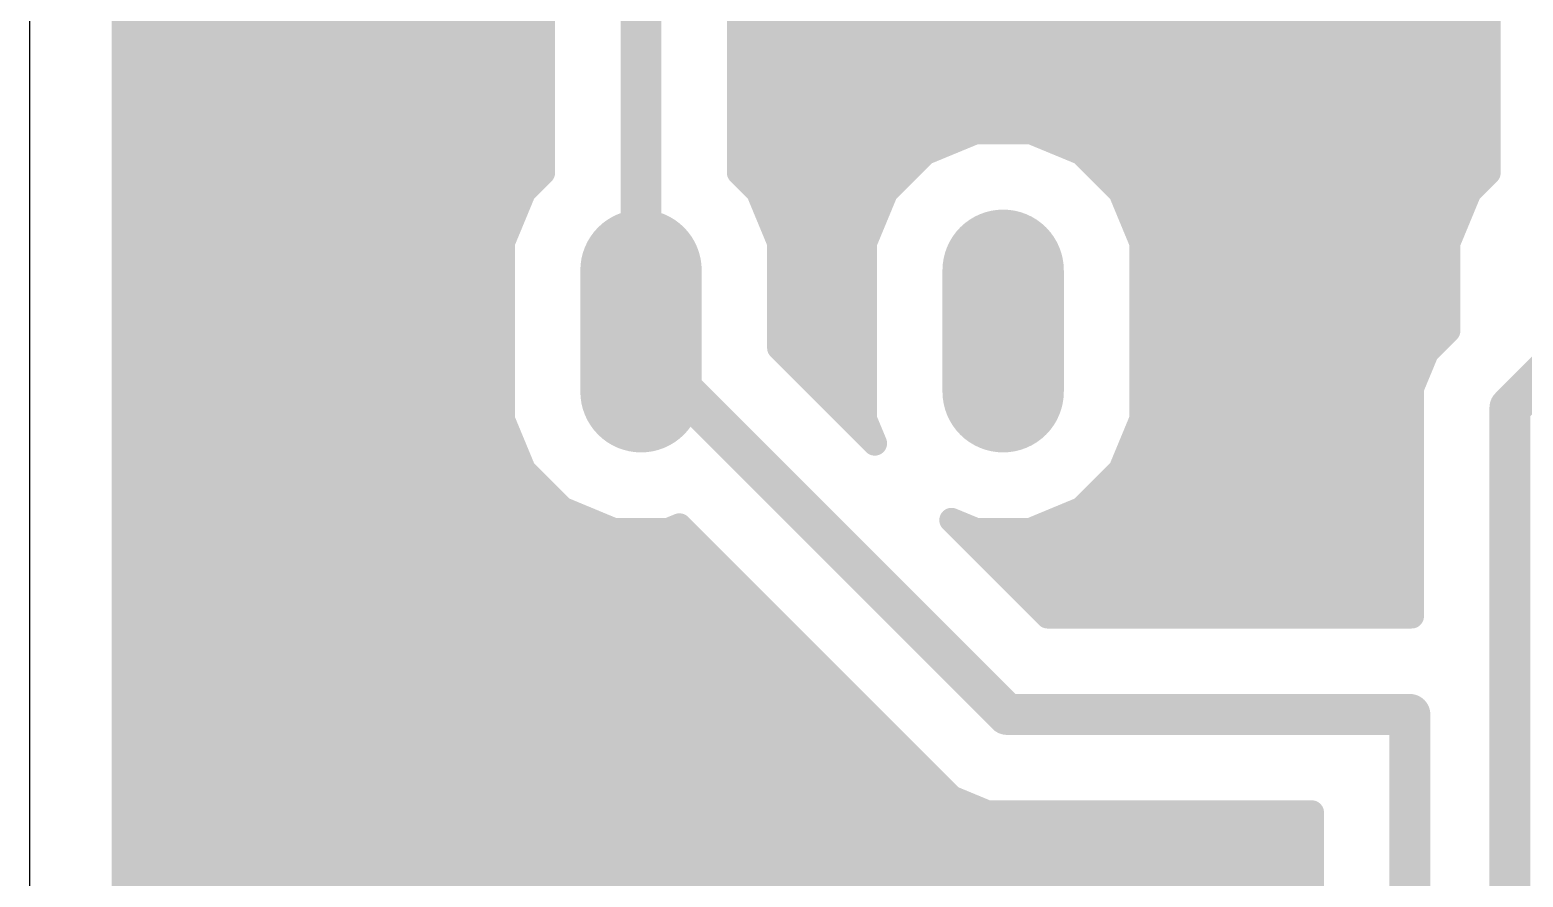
# Model space of a CAD drawing. Header units: millimetres. Extents: x 0 to 653, y 0 to 287.
# Drawn here: x 0 to 18.55, y 121.3 to 131.82 of the extents above; entities that cross this region are included whole.
import ezdxf

# ---------------------------------------------------------------- set-up
doc = ezdxf.new("R2010")
doc.units = ezdxf.units.MM
for name, color, linetype in [('16', 7, 'Continuous'), ('17', 7, 'Continuous'), ('20', 7, 'Continuous')]:
    doc.layers.add(name, color=color, linetype=linetype)

# ---------------------------------------------------------------- blocks, each defined once
blk = doc.blocks.new('LONGP100')
at = {"const_width": 1}
blk.add_lwpolyline([(-0.5, 0), (0.5, 0)], dxfattribs=at)
at = {"const_width": 0.5}
for points in [[(-0.5, 0.25, 1), (-0.5, -0.25)], [(0.5, -0.25, 1), (0.5, 0.25)]]:
    blk.add_lwpolyline(points, format="xyb", dxfattribs=at)

msp = doc.modelspace()

# ---------------------------------------------------------------- linework, layer by layer
at = {"layer": '16'}
for points, const_width in [([(1.168, 153.555), (1.168, 99.415)], 0.305), ([(7.593, 134.58), (7.593, 128.08)], 0.508), ([(6.373, 130.046), (6.373, 132.614)], 0.305), ([(8.812, 132.614), (8.812, 130.046)], 0.305), ([(18.121, 130.046), (18.121, 132.614)], 0.305), ([(1.168, 131.838), (6.373, 131.838)], 0.305), ([(8.812, 131.838), (18.121, 131.838)], 0.305), ([(1.168, 131.533), (6.373, 131.533)], 0.305), ([(8.812, 131.533), (18.121, 131.533)], 0.305), ([(1.168, 131.229), (6.373, 131.229)], 0.305), ([(8.812, 131.229), (18.121, 131.229)], 0.305), ([(1.168, 130.924), (6.373, 130.924)], 0.305), ([(8.812, 130.924), (18.121, 130.924)], 0.305), ([(1.168, 130.619), (6.373, 130.619)], 0.305), ([(8.812, 130.619), (18.121, 130.619)], 0.305), ([(11.119, 130.292), (11.751, 130.553)], 0.305), ([(11.751, 130.553), (12.434, 130.553)], 0.305), ([(12.434, 130.553), (13.066, 130.292)], 0.305), ([(1.168, 130.314), (6.373, 130.314)], 0.305), ([(8.812, 130.314), (11.173, 130.314)], 0.305), ([(10.635, 129.808), (11.119, 130.292)], 0.305), ([(13.012, 130.314), (18.121, 130.314)], 0.305), ([(13.066, 130.292), (13.55, 129.808)], 0.305), ([(1.168, 130.009), (6.336, 130.009)], 0.305), ([(6.135, 129.808), (6.373, 130.046)], 0.305), ([(8.812, 130.046), (9.05, 129.808)], 0.305), ([(8.849, 130.009), (10.836, 130.009)], 0.305), ([(13.349, 130.009), (18.084, 130.009)], 0.305), ([(17.883, 129.808), (18.121, 130.046)], 0.305), ([(5.873, 129.176), (6.135, 129.808)], 0.305), ([(9.05, 129.808), (9.312, 129.176)], 0.305), ([(10.373, 129.176), (10.635, 129.808)], 0.305), ([(13.55, 129.808), (13.812, 129.176)], 0.305), ([(17.621, 129.176), (17.883, 129.808)], 0.305), ([(1.168, 129.705), (6.092, 129.705)], 0.305), ([(9.093, 129.705), (10.592, 129.705)], 0.305), ([(13.593, 129.705), (17.84, 129.705)], 0.305), ([(1.168, 129.4), (5.966, 129.4)], 0.305), ([(9.219, 129.4), (10.466, 129.4)], 0.305), ([(13.719, 129.4), (17.713, 129.4)], 0.305), ([(5.873, 126.984), (5.873, 129.176)], 0.305), ([(9.312, 129.176), (9.312, 127.87)], 0.305), ([(10.373, 126.984), (10.373, 129.176)], 0.305), ([(13.812, 129.176), (13.812, 126.984)], 0.305), ([(17.621, 128.085), (17.621, 129.176)], 0.305), ([(1.168, 129.095), (5.873, 129.095)], 0.305), ([(9.312, 129.095), (10.373, 129.095)], 0.305), ([(13.812, 129.095), (17.621, 129.095)], 0.305), ([(1.168, 128.79), (5.873, 128.79)], 0.305), ([(9.312, 128.79), (10.373, 128.79)], 0.305), ([(13.812, 128.79), (17.621, 128.79)], 0.305), ([(1.168, 128.485), (5.873, 128.485)], 0.305), ([(9.312, 128.485), (10.373, 128.485)], 0.305), ([(13.812, 128.485), (17.621, 128.485)], 0.305), ([(1.168, 128.181), (5.873, 128.181)], 0.305), ([(7.593, 128.08), (7.593, 127.865)], 0.508), ([(9.312, 128.181), (10.373, 128.181)], 0.305), ([(13.812, 128.181), (17.621, 128.181)], 0.305), ([(17.354, 127.818), (17.621, 128.085)], 0.305), ([(18.387, 127.128), (19.34, 128.08)], 0.508), ([(1.168, 127.876), (5.873, 127.876)], 0.305), ([(7.593, 127.865), (12.14, 123.318)], 0.508), ([(9.312, 127.876), (10.373, 127.876)], 0.305), ([(9.312, 127.87), (10.498, 126.684)], 0.305), ([(13.812, 127.876), (17.411, 127.876)], 0.305), ([(17.168, 127.37), (17.354, 127.818)], 0.305), ([(1.168, 127.571), (5.873, 127.571)], 0.305), ([(9.611, 127.571), (10.373, 127.571)], 0.305), ([(13.812, 127.571), (17.252, 127.571)], 0.305), ([(17.168, 124.537), (17.168, 127.37)], 0.305), ([(1.168, 127.266), (5.873, 127.266)], 0.305), ([(9.916, 127.266), (10.373, 127.266)], 0.305), ([(13.812, 127.266), (17.168, 127.266)], 0.305), ([(18.387, 104.715), (18.387, 127.128)], 0.508), ([(1.168, 126.961), (5.883, 126.961)], 0.305), ([(6.135, 126.352), (5.873, 126.984)], 0.305), ([(10.22, 126.961), (10.383, 126.961)], 0.305), ([(10.498, 126.684), (10.373, 126.984)], 0.305), ([(13.812, 126.984), (13.55, 126.352)], 0.305), ([(13.802, 126.961), (17.168, 126.961)], 0.305), ([(1.168, 126.657), (6.009, 126.657)], 0.305), ([(13.676, 126.657), (17.168, 126.657)], 0.305), ([(1.168, 126.352), (6.136, 126.352)], 0.305), ([(6.619, 125.869), (6.135, 126.352)], 0.305), ([(13.55, 126.352), (13.066, 125.869)], 0.305), ([(13.549, 126.352), (17.168, 126.352)], 0.305), ([(1.168, 126.047), (6.44, 126.047)], 0.305), ([(13.245, 126.047), (17.168, 126.047)], 0.305), ([(7.25, 125.607), (6.619, 125.869)], 0.305), ([(13.066, 125.869), (12.434, 125.607)], 0.305), ([(1.168, 125.742), (6.924, 125.742)], 0.305), ([(8.07, 125.663), (7.934, 125.607)], 0.305), ([(11.449, 122.284), (8.07, 125.663)], 0.305), ([(11.751, 125.607), (11.451, 125.731)], 0.305), ([(11.451, 125.731), (12.645, 124.537)], 0.305), ([(12.761, 125.742), (17.168, 125.742)], 0.305), ([(7.934, 125.607), (7.25, 125.607)], 0.305), ([(12.434, 125.607), (11.751, 125.607)], 0.305), ([(1.168, 125.437), (8.296, 125.437)], 0.305), ([(11.745, 125.437), (17.168, 125.437)], 0.305), ([(1.168, 125.133), (8.601, 125.133)], 0.305), ([(12.049, 125.133), (17.168, 125.133)], 0.305), ([(1.168, 124.828), (8.906, 124.828)], 0.305), ([(12.354, 124.828), (17.168, 124.828)], 0.305), ([(1.168, 124.523), (9.21, 124.523)], 0.305), ([(12.645, 124.537), (17.168, 124.537)], 0.305), ([(1.168, 124.218), (9.515, 124.218)], 0.305), ([(1.168, 123.913), (9.82, 123.913)], 0.305), ([(1.168, 123.609), (10.125, 123.609)], 0.305), ([(12.14, 123.318), (17.145, 123.318)], 0.508), ([(17.145, 123.318), (17.145, 103.669)], 0.508), ([(1.168, 123.304), (10.43, 123.304)], 0.305), ([(1.168, 122.999), (10.735, 122.999)], 0.305), ([(1.168, 122.694), (11.039, 122.694)], 0.305), ([(1.168, 122.389), (11.344, 122.389)], 0.305), ([(11.898, 122.098), (11.449, 122.284)], 0.305), ([(1.168, 122.085), (15.926, 122.085)], 0.305), ([(15.926, 122.098), (11.898, 122.098)], 0.305), ([(15.926, 103.427), (15.926, 122.098)], 0.305), ([(1.168, 121.78), (15.926, 121.78)], 0.305), ([(1.168, 121.475), (15.926, 121.475)], 0.305), ([(1.168, 121.17), (15.926, 121.17)], 0.305)]:
    msp.add_lwpolyline(points, dxfattribs=dict(at, const_width=const_width))
for points, const_width in [([(1.168, 131.762, -1), (1.168, 131.914)], 0.152), ([(6.373, 131.914, -1), (6.373, 131.762)], 0.152), ([(8.812, 131.762, -1), (8.812, 131.914)], 0.152), ([(18.121, 131.914, -1), (18.121, 131.762)], 0.152), ([(1.168, 131.457, -1), (1.168, 131.61)], 0.152), ([(6.373, 131.61, -1), (6.373, 131.457)], 0.152), ([(8.812, 131.457, -1), (8.812, 131.61)], 0.152), ([(18.121, 131.61, -1), (18.121, 131.457)], 0.152), ([(1.168, 131.152, -1), (1.168, 131.305)], 0.152), ([(6.373, 131.305, -1), (6.373, 131.152)], 0.152), ([(8.812, 131.152, -1), (8.812, 131.305)], 0.152), ([(18.121, 131.305, -1), (18.121, 131.152)], 0.152), ([(1.168, 130.848, -1), (1.168, 131)], 0.152), ([(6.373, 131, -1), (6.373, 130.848)], 0.152), ([(8.812, 130.848, -1), (8.812, 131)], 0.152), ([(18.121, 131, -1), (18.121, 130.848)], 0.152), ([(1.168, 130.543, -1), (1.168, 130.695)], 0.152), ([(6.373, 130.695, -1), (6.373, 130.543)], 0.152), ([(8.812, 130.543, -1), (8.812, 130.695)], 0.152), ([(11.751, 130.477, -1), (11.751, 130.63)], 0.152), ([(11.721, 130.624, -1), (11.78, 130.483)], 0.152), ([(12.405, 130.483, -1), (12.464, 130.624)], 0.152), ([(12.434, 130.63, -1), (12.434, 130.477)], 0.152), ([(18.121, 130.695, -1), (18.121, 130.543)], 0.152), ([(1.168, 130.238, -1), (1.168, 130.39)], 0.152), ([(6.373, 130.39, -1), (6.373, 130.238)], 0.152), ([(8.812, 130.238, -1), (8.812, 130.39)], 0.152), ([(11.148, 130.221, -1), (11.089, 130.362)], 0.152), ([(11.065, 130.346, -1), (11.172, 130.238)], 0.152), ([(11.173, 130.39, -1), (11.173, 130.238)], 0.152), ([(13.012, 130.238, -1), (13.012, 130.39)], 0.152), ([(13.012, 130.238, -1), (13.12, 130.346)], 0.152), ([(13.095, 130.362, -1), (13.037, 130.221)], 0.152), ([(18.121, 130.39, -1), (18.121, 130.238)], 0.152), ([(1.168, 129.933, -1), (1.168, 130.086)], 0.152), ([(6.449, 130.046, -1), (6.297, 130.046)], 0.152), ([(6.319, 130.1, -1), (6.427, 129.992)], 0.152), ([(6.336, 130.086, -1), (6.336, 129.933)], 0.152), ([(8.758, 129.992, -1), (8.866, 130.1)], 0.152), ([(8.888, 130.046, -1), (8.736, 130.046)], 0.152), ([(8.849, 129.933, -1), (8.849, 130.086)], 0.152), ([(10.836, 130.086, -1), (10.836, 129.933)], 0.152), ([(13.349, 129.933, -1), (13.349, 130.086)], 0.152), ([(18.197, 130.046, -1), (18.045, 130.046)], 0.152), ([(18.067, 130.1, -1), (18.175, 129.992)], 0.152), ([(18.084, 130.086, -1), (18.084, 129.933)], 0.152), ([(6.189, 129.754, -1), (6.081, 129.862)], 0.152), ([(6.065, 129.837, -1), (6.205, 129.779)], 0.152), ([(8.98, 129.779, -1), (9.12, 129.837)], 0.152), ([(9.104, 129.862, -1), (8.996, 129.754)], 0.152), ([(10.689, 129.754, -1), (10.581, 129.862)], 0.152), ([(10.565, 129.837, -1), (10.705, 129.779)], 0.152), ([(13.48, 129.779, -1), (13.62, 129.837)], 0.152), ([(13.604, 129.862, -1), (13.496, 129.754)], 0.152), ([(17.936, 129.754, -1), (17.829, 129.862)], 0.152), ([(17.812, 129.837, -1), (17.953, 129.779)], 0.152), ([(1.168, 129.628, -1), (1.168, 129.781)], 0.152), ([(6.092, 129.781, -1), (6.092, 129.628)], 0.152), ([(9.093, 129.628, -1), (9.093, 129.781)], 0.152), ([(10.592, 129.781, -1), (10.592, 129.628)], 0.152), ([(13.593, 129.628, -1), (13.593, 129.781)], 0.152), ([(17.84, 129.781, -1), (17.84, 129.628)], 0.152), ([(1.168, 129.324, -1), (1.168, 129.476)], 0.152), ([(5.966, 129.476, -1), (5.966, 129.324)], 0.152), ([(9.219, 129.324, -1), (9.219, 129.476)], 0.152), ([(10.466, 129.476, -1), (10.466, 129.324)], 0.152), ([(13.719, 129.324, -1), (13.719, 129.476)], 0.152), ([(17.713, 129.476, -1), (17.713, 129.324)], 0.152), ([(5.797, 129.176, -1), (5.949, 129.176)], 0.152), ([(9.236, 129.176, -1), (9.388, 129.176)], 0.152), ([(10.297, 129.176, -1), (10.45, 129.176)], 0.152), ([(13.736, 129.176, -1), (13.888, 129.176)], 0.152), ([(17.545, 129.176, -1), (17.697, 129.176)], 0.152), ([(1.168, 129.019, -1), (1.168, 129.171)], 0.152), ([(5.944, 129.147, -1), (5.803, 129.205)], 0.152), ([(5.873, 129.171, -1), (5.873, 129.019)], 0.152), ([(9.312, 129.019, -1), (9.312, 129.171)], 0.152), ([(9.382, 129.205, -1), (9.241, 129.147)], 0.152), ([(10.444, 129.147, -1), (10.303, 129.205)], 0.152), ([(10.373, 129.171, -1), (10.373, 129.019)], 0.152), ([(13.812, 129.019, -1), (13.812, 129.171)], 0.152), ([(13.882, 129.205, -1), (13.741, 129.147)], 0.152), ([(17.691, 129.147, -1), (17.55, 129.205)], 0.152), ([(17.621, 129.171, -1), (17.621, 129.019)], 0.152), ([(1.168, 128.714, -1), (1.168, 128.866)], 0.152), ([(5.873, 128.866, -1), (5.873, 128.714)], 0.152), ([(9.312, 128.714, -1), (9.312, 128.866)], 0.152), ([(10.373, 128.866, -1), (10.373, 128.714)], 0.152), ([(13.812, 128.714, -1), (13.812, 128.866)], 0.152), ([(17.621, 128.866, -1), (17.621, 128.714)], 0.152), ([(1.168, 128.409, -1), (1.168, 128.562)], 0.152), ([(5.873, 128.562, -1), (5.873, 128.409)], 0.152), ([(9.312, 128.409, -1), (9.312, 128.562)], 0.152), ([(10.373, 128.562, -1), (10.373, 128.409)], 0.152), ([(13.812, 128.409, -1), (13.812, 128.562)], 0.152), ([(17.621, 128.562, -1), (17.621, 128.409)], 0.152), ([(1.168, 128.104, -1), (1.168, 128.257)], 0.152), ([(5.873, 128.257, -1), (5.873, 128.104)], 0.152), ([(7.465, 128.08, -1), (7.72, 128.08)], 0.254), ([(7.72, 128.08, -1), (7.465, 128.08)], 0.254), ([(9.312, 128.104, -1), (9.312, 128.257)], 0.152), ([(10.373, 128.257, -1), (10.373, 128.104)], 0.152), ([(13.812, 128.104, -1), (13.812, 128.257)], 0.152), ([(17.567, 128.139, -1), (17.675, 128.031)], 0.152), ([(17.621, 128.257, -1), (17.621, 128.104)], 0.152), ([(1.168, 127.8, -1), (1.168, 127.952)], 0.152), ([(5.873, 127.952, -1), (5.873, 127.8)], 0.152), ([(7.503, 127.775, -1), (7.682, 127.955)], 0.254), ([(9.312, 127.8, -1), (9.312, 127.952)], 0.152), ([(9.258, 127.816, -1), (9.366, 127.924)], 0.152), ([(10.373, 127.952, -1), (10.373, 127.8)], 0.152), ([(13.812, 127.8, -1), (13.812, 127.952)], 0.152), ([(17.411, 127.952, -1), (17.411, 127.8)], 0.152), ([(17.697, 128.085, -1), (17.545, 128.085)], 0.152), ([(7.72, 127.865, -1), (7.465, 127.865)], 0.254), ([(9.388, 127.87, -1), (9.236, 127.87)], 0.152), ([(17.408, 127.764, -1), (17.3, 127.872)], 0.152), ([(17.284, 127.847, -1), (17.424, 127.789)], 0.152), ([(1.168, 127.495, -1), (1.168, 127.647)], 0.152), ([(5.873, 127.647, -1), (5.873, 127.495)], 0.152), ([(9.611, 127.495, -1), (9.611, 127.647)], 0.152), ([(10.373, 127.647, -1), (10.373, 127.495)], 0.152), ([(13.812, 127.495, -1), (13.812, 127.647)], 0.152), ([(17.252, 127.647, -1), (17.252, 127.495)], 0.152), ([(17.092, 127.37, -1), (17.244, 127.37)], 0.152), ([(17.239, 127.341, -1), (17.098, 127.399)], 0.152), ([(1.168, 127.19, -1), (1.168, 127.342)], 0.152), ([(5.873, 127.342, -1), (5.873, 127.19)], 0.152), ([(9.916, 127.19, -1), (9.916, 127.342)], 0.152), ([(10.373, 127.342, -1), (10.373, 127.19)], 0.152), ([(13.812, 127.19, -1), (13.812, 127.342)], 0.152), ([(17.168, 127.342, -1), (17.168, 127.19)], 0.152), ([(18.261, 127.128, -1), (18.515, 127.128)], 0.254), ([(18.477, 127.038, -1), (18.298, 127.217)], 0.254), ([(1.168, 126.885, -1), (1.168, 127.038)], 0.152), ([(5.803, 126.955, -1), (5.944, 127.013)], 0.152), ([(5.883, 127.038, -1), (5.883, 126.885)], 0.152), ([(10.22, 126.885, -1), (10.22, 127.038)], 0.152), ([(10.303, 126.955, -1), (10.444, 127.013)], 0.152), ([(10.383, 127.038, -1), (10.383, 126.885)], 0.152), ([(13.802, 126.885, -1), (13.802, 127.038)], 0.152), ([(13.741, 127.013, -1), (13.882, 126.955)], 0.152), ([(17.168, 127.038, -1), (17.168, 126.885)], 0.152), ([(5.949, 126.984, -1), (5.797, 126.984)], 0.152), ([(10.45, 126.984, -1), (10.297, 126.984)], 0.152), ([(13.888, 126.984, -1), (13.736, 126.984)], 0.152), ([(1.168, 126.58, -1), (1.168, 126.733)], 0.152), ([(6.009, 126.733, -1), (6.009, 126.58)], 0.152), ([(10.568, 126.714, -1), (10.427, 126.655)], 0.152), ([(10.551, 126.738, -1), (10.444, 126.63)], 0.152), ([(13.676, 126.58, -1), (13.676, 126.733)], 0.152), ([(17.168, 126.733, -1), (17.168, 126.58)], 0.152), ([(1.168, 126.276, -1), (1.168, 126.428)], 0.152), ([(6.081, 126.298, -1), (6.189, 126.406)], 0.152), ([(6.205, 126.381, -1), (6.065, 126.323)], 0.152), ([(6.136, 126.428, -1), (6.136, 126.276)], 0.152), ([(13.549, 126.276, -1), (13.549, 126.428)], 0.152), ([(13.62, 126.323, -1), (13.48, 126.381)], 0.152), ([(13.496, 126.406, -1), (13.604, 126.298)], 0.152), ([(17.168, 126.428, -1), (17.168, 126.276)], 0.152), ([(1.168, 125.971, -1), (1.168, 126.123)], 0.152), ([(6.44, 126.123, -1), (6.44, 125.971)], 0.152), ([(13.245, 125.971, -1), (13.245, 126.123)], 0.152), ([(17.168, 126.123, -1), (17.168, 125.971)], 0.152), ([(6.59, 125.798, -1), (6.648, 125.939)], 0.152), ([(6.673, 125.923, -1), (6.565, 125.815)], 0.152), ([(13.12, 125.815, -1), (13.012, 125.923)], 0.152), ([(13.037, 125.939, -1), (13.095, 125.798)], 0.152), ([(1.168, 125.666, -1), (1.168, 125.818)], 0.152), ([(6.924, 125.818, -1), (6.924, 125.666)], 0.152), ([(8.016, 125.609, -1), (8.124, 125.717)], 0.152), ([(8.041, 125.734, -1), (8.099, 125.593)], 0.152), ([(11.397, 125.677, -1), (11.505, 125.785)], 0.152), ([(11.422, 125.661, -1), (11.48, 125.802)], 0.152), ([(12.761, 125.666, -1), (12.761, 125.818)], 0.152), ([(17.168, 125.818, -1), (17.168, 125.666)], 0.152), ([(7.25, 125.531, -1), (7.25, 125.683)], 0.152), ([(7.28, 125.677, -1), (7.221, 125.537)], 0.152), ([(7.964, 125.537, -1), (7.905, 125.677)], 0.152), ([(7.934, 125.683, -1), (7.934, 125.531)], 0.152), ([(11.751, 125.531, -1), (11.751, 125.683)], 0.152), ([(11.78, 125.677, -1), (11.721, 125.537)], 0.152), ([(12.464, 125.537, -1), (12.405, 125.677)], 0.152), ([(12.434, 125.683, -1), (12.434, 125.531)], 0.152), ([(1.168, 125.361, -1), (1.168, 125.514)], 0.152), ([(8.296, 125.514, -1), (8.296, 125.361)], 0.152), ([(11.745, 125.361, -1), (11.745, 125.514)], 0.152), ([(17.168, 125.514, -1), (17.168, 125.361)], 0.152), ([(1.168, 125.056, -1), (1.168, 125.209)], 0.152), ([(8.601, 125.209, -1), (8.601, 125.056)], 0.152), ([(12.049, 125.056, -1), (12.049, 125.209)], 0.152), ([(17.168, 125.209, -1), (17.168, 125.056)], 0.152), ([(1.168, 124.752, -1), (1.168, 124.904)], 0.152), ([(8.906, 124.904, -1), (8.906, 124.752)], 0.152), ([(12.354, 124.752, -1), (12.354, 124.904)], 0.152), ([(17.168, 124.904, -1), (17.168, 124.752)], 0.152), ([(1.168, 124.447, -1), (1.168, 124.599)], 0.152), ([(9.21, 124.599, -1), (9.21, 124.447)], 0.152), ([(12.645, 124.461, -1), (12.645, 124.613)], 0.152), ([(17.168, 124.613, -1), (17.168, 124.461)], 0.152), ([(12.699, 124.591, -1), (12.591, 124.483)], 0.152), ([(17.244, 124.537, -1), (17.092, 124.537)], 0.152), ([(1.168, 124.142, -1), (1.168, 124.294)], 0.152), ([(9.515, 124.294, -1), (9.515, 124.142)], 0.152), ([(1.168, 123.837, -1), (1.168, 123.99)], 0.152), ([(9.82, 123.99, -1), (9.82, 123.837)], 0.152), ([(1.168, 123.532, -1), (1.168, 123.685)], 0.152), ([(10.125, 123.685, -1), (10.125, 123.532)], 0.152), ([(12.14, 123.191, -1), (12.14, 123.445)], 0.254), ([(17.018, 123.318, -1), (17.272, 123.318)], 0.254), ([(17.145, 123.445, -1), (17.145, 123.191)], 0.254), ([(1.168, 123.228, -1), (1.168, 123.38)], 0.152), ([(10.43, 123.38, -1), (10.43, 123.228)], 0.152), ([(12.23, 123.407, -1), (12.05, 123.228)], 0.254), ([(1.168, 122.923, -1), (1.168, 123.075)], 0.152), ([(10.735, 123.075, -1), (10.735, 122.923)], 0.152), ([(1.168, 122.618, -1), (1.168, 122.77)], 0.152), ([(11.039, 122.77, -1), (11.039, 122.618)], 0.152), ([(1.168, 122.313, -1), (1.168, 122.466)], 0.152), ([(11.344, 122.466, -1), (11.344, 122.313)], 0.152), ([(11.42, 122.214, -1), (11.479, 122.354)], 0.152), ([(11.503, 122.338, -1), (11.396, 122.23)], 0.152), ([(1.168, 122.008, -1), (1.168, 122.161)], 0.152), ([(11.898, 122.022, -1), (11.898, 122.175)], 0.152), ([(11.927, 122.169, -1), (11.868, 122.028)], 0.152), ([(15.85, 122.098, -1), (16.002, 122.098)], 0.152), ([(15.926, 122.175, -1), (15.926, 122.022)], 0.152), ([(15.926, 122.161, -1), (15.926, 122.008)], 0.152), ([(1.168, 121.704, -1), (1.168, 121.856)], 0.152), ([(15.926, 121.856, -1), (15.926, 121.704)], 0.152), ([(1.168, 121.399, -1), (1.168, 121.551)], 0.152), ([(15.926, 121.551, -1), (15.926, 121.399)], 0.152), ([(1.168, 121.094, -1), (1.168, 121.246)], 0.152), ([(15.926, 121.246, -1), (15.926, 121.094)], 0.152)]:
    msp.add_lwpolyline(points, format="xyb", dxfattribs=dict(at, const_width=const_width))
at = {"layer": '20'}
msp.add_line((0, 96.1), (0, 189.75), dxfattribs=at)

# ---------------------------------------------------------------- block references
at = {"layer": '17', "xscale": -1.508, "yscale": 1.508, "rotation": 270}
for p in [(7.593, 128.08), (7.593, 128.08), (12.092, 128.08), (12.092, 128.08)]:
    msp.add_blockref('LONGP100', p, dxfattribs=at)

doc.saveas('drawing.dxf')
